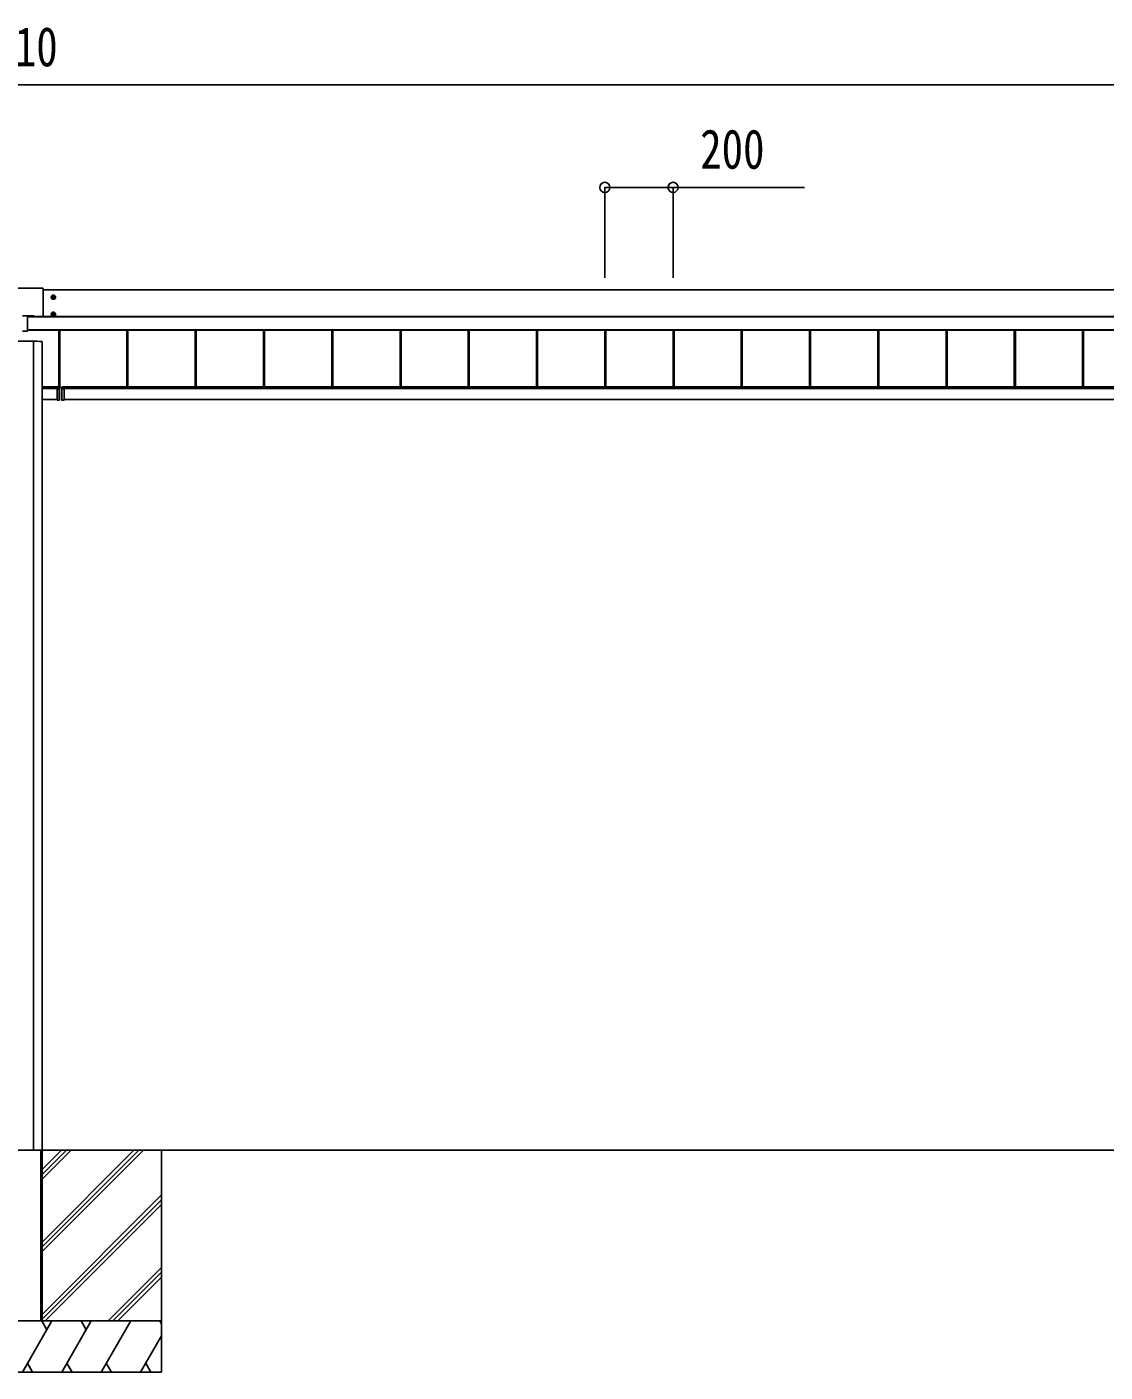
# Model space of a CAD drawing. Units: millimetres, scale not verified. Extents: x -14718 to 14718, y -10396 to 10396.
# Drawn here: x -6452 to -3293, y -7996 to -4055 of the extents above; entities that cross this region are included whole.
import ezdxf
from ezdxf.enums import TextEntityAlignment as Align

# ---------------------------------------------------------------- set-up
doc = ezdxf.new("R2010")
doc.units = ezdxf.units.MM
doc.header["$LTSCALE"] = 50
doc.layers.add('0-4_YKK_A1', color=4, linetype='Continuous')
doc.layers.add('0-5_YKK_D', color=6, linetype='Continuous')
doc.styles.add('ＭＳ ゴシック', font='')
doc.styles.get('ＭＳ ゴシック').set_extended_font_data('MS Gothic')

msp = doc.modelspace()

# ---------------------------------------------------------------- linework, layer by layer
at = {"layer": '0-4_YKK_A1'}
for p, q in [((-6405.43, -4820.95), (-6509.43, -4820.95)), ((-6404.43, -4821.95), (-6404.43, -4903.61)), ((-710.43, -4825.17), (-6404.43, -4825.17)), ((-6381.68, -4846.91), (-6367.18, -4846.91)), ((-6376.71, -4846.15), (-6377.43, -4846.15)), ((-6374.43, -4854.16), (-6374.43, -4839.66)), ((-6372.15, -4847.67), (-6371.43, -4847.67)), ((-6464.93, -4901.11), (-6449.93, -4901.11)), ((-6449.93, -4901.11), (-6449.93, -4946.25)), ((-6449.93, -4901.28), (-6430.93, -4901.28)), ((-6449.93, -4903.28), (-6430.93, -4903.28)), ((-558.93, -4903.61), (-6449.93, -4903.61)), ((-558.93, -4904.09), (-6449.93, -4904.09)), ((-6430.93, -4903.61), (-6430.93, -4901.28)), ((-6381.68, -4896.88), (-6367.18, -4896.88)), ((-6376.71, -4896.12), (-6377.43, -4896.12)), ((-6374.43, -4904.13), (-6374.43, -4889.63)), ((-6372.15, -4897.64), (-6371.43, -4897.64)), ((-6449.93, -4946.25), (-6464.93, -4946.25)), ((-558.93, -4943.06), (-6449.93, -4943.06)), ((-558.93, -4943.58), (-6449.93, -4943.58)), ((-6449.93, -4943.72), (-558.93, -4943.72)), ((-558.93, -4943.72), (-6449.93, -4943.72)), ((-6358.93, -4943.72), (-6358.93, -5111.51)), ((-6358.53, -4943.72), (-6358.53, -5111.51)), ((-6355.93, -4943.72), (-6355.93, -5111.51)), ((-6158.93, -4943.72), (-6158.93, -5109.95)), ((-6156.33, -4943.72), (-6156.33, -5109.95)), ((-6155.93, -4943.72), (-6155.93, -5109.95)), ((-5958.93, -4943.72), (-5958.93, -5109.95)), ((-5956.33, -4943.72), (-5956.33, -5109.95)), ((-5955.93, -4943.72), (-5955.93, -5109.95)), ((-5758.93, -4943.72), (-5758.93, -5109.95)), ((-5756.33, -4943.72), (-5756.33, -5109.95)), ((-5755.93, -4943.72), (-5755.93, -5109.95)), ((-5558.93, -4943.72), (-5558.93, -5109.95)), ((-5556.33, -4943.72), (-5556.33, -5109.95)), ((-5555.93, -4943.72), (-5555.93, -5109.95)), ((-5358.93, -4943.72), (-5358.93, -5109.95)), ((-5356.33, -4943.72), (-5356.33, -5109.95)), ((-5355.93, -4943.72), (-5355.93, -5109.95)), ((-5158.93, -4943.72), (-5158.93, -5109.95)), ((-5156.33, -4943.72), (-5156.33, -5109.95)), ((-5155.93, -4943.72), (-5155.93, -5109.95)), ((-4958.93, -4943.72), (-4958.93, -5109.95)), ((-4956.33, -4943.72), (-4956.33, -5109.95)), ((-4955.93, -4943.72), (-4955.93, -5109.95)), ((-4758.93, -4943.72), (-4758.93, -5109.95)), ((-4756.33, -4943.72), (-4756.33, -5109.95)), ((-4755.93, -4943.72), (-4755.93, -5109.95)), ((-4558.93, -4943.72), (-4558.93, -5109.95)), ((-4556.33, -4943.72), (-4556.33, -5109.95)), ((-4555.93, -4943.72), (-4555.93, -5109.95)), ((-4358.93, -4943.72), (-4358.93, -5109.95)), ((-4356.33, -4943.72), (-4356.33, -5109.95)), ((-4355.93, -4943.72), (-4355.93, -5109.95)), ((-4158.93, -4943.72), (-4158.93, -5109.95)), ((-4156.33, -4943.72), (-4156.33, -5109.95)), ((-4155.93, -4943.72), (-4155.93, -5109.95)), ((-3958.93, -4943.72), (-3958.93, -5109.95)), ((-3956.33, -4943.72), (-3956.33, -5109.95)), ((-3955.93, -4943.72), (-3955.93, -5109.95)), ((-3758.93, -4943.72), (-3758.93, -5109.95)), ((-3756.33, -4943.72), (-3756.33, -5109.95)), ((-3755.93, -4943.72), (-3755.93, -5109.95)), ((-3558.93, -4943.72), (-3558.93, -5109.95)), ((-3558.93, -4943.72), (-3558.93, -5109.95)), ((-3556.33, -4943.72), (-3556.33, -5109.95)), ((-3556.33, -4943.72), (-3556.33, -5109.95)), ((-3555.93, -4943.72), (-3555.93, -5109.95)), ((-3555.93, -4943.72), (-3555.93, -5109.95)), ((-3358.93, -4943.72), (-3358.93, -5109.95)), ((-3358.93, -4943.72), (-3358.93, -5109.95)), ((-3356.33, -4943.72), (-3356.33, -5109.95)), ((-3356.33, -4943.72), (-3356.33, -5109.95)), ((-3355.93, -4943.72), (-3355.93, -5109.95)), ((-3355.93, -4943.72), (-3355.93, -5109.95)), ((-6432.62, -4975.92), (-6432.62, -7346.3)), ((-6407.43, -4977.66), (-6407.43, -7342.3)), ((-6359.43, -5109.95), (-6407.43, -5109.95)), ((-6359.43, -5111.95), (-6407.43, -5111.95)), ((-6363.43, -5114.82), (-6407.43, -5114.82)), ((-6363.43, -5114.58), (-6363.43, -5114.78)), ((-6357.71, -5114.59), (-6363.43, -5114.58)), ((-6363.43, -5115.08), (-6357.23, -5115.09)), ((-6359.43, -5109.95), (-6359.43, -5114.59)), ((-6359.43, -5111.51), (-6347.43, -5111.51)), ((-6357.71, -5112.01), (-6357.71, -5114.59)), ((-6357.71, -5112.01), (-6357.43, -5112.01)), ((-6357.71, -5114.59), (-6357.43, -5114.59)), ((-6357.23, -5114.79), (-6357.23, -5114.79)), ((-6357.21, -5111.51), (-6356.93, -5111.51)), ((-6357.21, -5115.09), (-6356.93, -5115.09)), ((-6356.93, -5115.09), (-6356.93, -5111.51)), ((-6356.93, -5148.18), (-6356.93, -5115.09)), ((-6349.93, -5115.09), (-6349.93, -5111.51)), ((-6349.65, -5111.51), (-6349.93, -5111.51)), ((-6349.93, -5148.18), (-6349.93, -5115.09)), ((-6349.65, -5115.09), (-6349.93, -5115.09)), ((-6349.63, -5114.79), (-6349.63, -5114.79)), ((-6343.43, -5115.08), (-6349.63, -5115.09)), ((-6349.15, -5112.01), (-6349.43, -5112.01)), ((-6349.15, -5114.59), (-6349.43, -5114.59)), ((-6349.15, -5112.01), (-6349.15, -5114.59)), ((-6349.15, -5114.59), (-6343.43, -5114.58)), ((-707.43, -5109.95), (-6347.43, -5109.95)), ((-6347.43, -5109.95), (-6347.43, -5114.59)), ((-707.43, -5111.95), (-6347.43, -5111.95)), ((-6343.43, -5114.58), (-6343.43, -5114.78)), ((-707.43, -5114.82), (-6343.43, -5114.82)), ((-6363.43, -5146.3), (-6407.43, -5146.3)), ((-6363.43, -5148.86), (-6357.21, -5148.48)), ((-6363.43, -5148.56), (-6363.43, -5148.86)), ((-6356.93, -5148.18), (-6357.21, -5148.18)), ((-6349.93, -5148.18), (-6349.65, -5148.18)), ((-6343.43, -5148.86), (-6349.65, -5148.48)), ((-708.28, -5146.3), (-6343.43, -5146.3)), ((-6343.43, -5148.56), (-6343.43, -5148.86)), ((-12207.43, -7346.3), (-157.43, -7346.3)), ((-6507.13, -7346.3), (-6407.73, -7346.3)), ((-6411.43, -7346.3), (-6411.43, -7846.3)), ((-6409.93, -7346.3), (-6409.93, -7846.3)), ((-6407.43, -7342.3), (-6407.43, -7846.3)), ((-6407.43, -7346.3), (-6407.43, -7846.3)), ((-6407.43, -7431.3), (-6322.43, -7346.3)), ((-6407.43, -7417.16), (-6336.57, -7346.3)), ((-6407.43, -7403.01), (-6350.72, -7346.3)), ((-6407.43, -7643.43), (-6110.34, -7346.34)), ((-6407.43, -7629.29), (-6124.48, -7346.34)), ((-6407.43, -7615.15), (-6138.62, -7346.34)), ((-6057.43, -7346.3), (-6057.43, -7996.3)), ((-6407.43, -7827.28), (-6057.43, -7477.28)), ((-6407.43, -7841.42), (-6057.43, -7491.42)), ((-6398.17, -7846.3), (-6057.43, -7505.56)), ((-6214.32, -7846.3), (-6057.43, -7689.41)), ((-6200.18, -7846.3), (-6057.43, -7703.55)), ((-6186.04, -7846.3), (-6057.43, -7717.69)), ((-6057.43, -7846.3), (-6857.43, -7846.3)), ((-6057.43, -7846.3), (-6857.43, -7846.3)), ((-6507.43, -7846.3), (-6407.43, -7846.3)), ((-6465.44, -7996.3), (-6378.84, -7846.3)), ((-6393.84, -7872.28), (-6408.84, -7846.3)), ((-6349.97, -7996.3), (-6263.37, -7846.3)), ((-6278.37, -7872.28), (-6293.37, -7846.3)), ((-6234.5, -7996.3), (-6147.9, -7846.3)), ((-6057.43, -7854.96), (-6062.43, -7846.3)), ((-6119.03, -7996.3), (-6057.43, -7889.6)), ((-6857.43, -7996.3), (-6057.43, -7996.3)), ((-6450.44, -7970.32), (-6435.44, -7996.3)), ((-6334.98, -7970.32), (-6319.98, -7996.3)), ((-6219.5, -7970.32), (-6204.51, -7996.3)), ((-6104.03, -7970.32), (-6089.04, -7996.3))]:
    msp.add_line(p, q, dxfattribs=at)
for points in [[(-6374.43, -4841.14), (-6379.43, -4844.02), (-6379.43, -4849.8), (-6374.43, -4852.68), (-6369.43, -4849.8), (-6369.43, -4844.02)], [(-6374.43, -4891.11), (-6379.43, -4893.99), (-6379.43, -4899.77), (-6374.43, -4902.65), (-6369.43, -4899.77), (-6369.43, -4893.99)]]:
    msp.add_lwpolyline(points, close=True, dxfattribs=at)
for points in [[(-6377.43, -4846.15), (-6377.43, -4847.67), (-6376.71, -4847.67)], [(-6373.67, -4844.63), (-6373.67, -4843.91), (-6375.19, -4843.91), (-6375.19, -4844.63)], [(-6371.43, -4847.67), (-6371.43, -4846.15), (-6372.15, -4846.15)], [(-6375.19, -4849.19), (-6375.19, -4849.91), (-6373.67, -4849.91), (-6373.67, -4849.19)], [(-6377.43, -4896.12), (-6377.43, -4897.64), (-6376.71, -4897.64)], [(-6373.67, -4894.6), (-6373.67, -4893.88), (-6375.19, -4893.88), (-6375.19, -4894.6)], [(-6375.19, -4899.16), (-6375.19, -4899.88), (-6373.67, -4899.88), (-6373.67, -4899.16)], [(-6371.43, -4897.64), (-6371.43, -4896.12), (-6372.15, -4896.12)], [(-6357.25, -5114.79), (-6363.43, -5114.78), (-6363.43, -5115.08), (-6363.43, -5148.56)], [(-6357.21, -5115.09), (-6357.21, -5148.18), (-6363.43, -5148.56)], [(-6357.43, -5114.61), (-6357.43, -5114.59), (-6357.43, -5112.01)], [(-6357.23, -5114.79), (-6357.23, -5114.79), (-6357.24, -5114.79)], [(-6349.65, -5115.09), (-6349.65, -5148.18), (-6343.43, -5148.56)], [(-6349.63, -5114.79), (-6349.63, -5114.79), (-6349.62, -5114.79)], [(-6349.61, -5114.79), (-6343.43, -5114.78), (-6343.43, -5115.08), (-6343.43, -5148.56)], [(-6349.43, -5114.61), (-6349.43, -5114.59), (-6349.43, -5112.01)], [(-6507.13, -7346.3), (-6407.73, -7346.3), (-6407.43, -7346.3)]]:
    msp.add_lwpolyline(points, dxfattribs=at)
for centre, radius in [((-6374.43, -4846.91), 6.25), ((-6374.43, -4846.91), 5), ((-6374.43, -4896.88), 6.25), ((-6374.43, -4896.88), 5)]:
    msp.add_circle(centre, radius, dxfattribs=at)
for centre, radius, start, end in [((-6405.43, -4821.95), 1, 0.01746, 90.01745), ((-6374.43, -4846.91), 5.58, 153.74848, 206.25152), ((-6374.43, -4846.91), 5.58, 93.74848, 146.25152), ((-6376.71, -4844.63), 1.52, 270, 0), ((-6376.71, -4849.19), 1.52, 0, 90), ((-6374.43, -4846.91), 5.58, 33.74848, 86.25152), ((-6372.15, -4844.63), 1.52, 180, 270), ((-6372.15, -4849.19), 1.52, 90, 180), ((-6374.43, -4846.91), 5.58, 333.74848, 26.25152), ((-6374.43, -4846.91), 5.58, 213.74848, 266.25152), ((-6374.43, -4846.91), 5.58, 273.74848, 326.25152), ((-6374.43, -4896.88), 5.58, 153.74848, 206.25152), ((-6374.43, -4896.88), 5.58, 93.74848, 146.25152), ((-6374.43, -4896.88), 5.58, 213.74848, 266.25152), ((-6376.71, -4894.6), 1.52, 270, 0), ((-6376.71, -4899.16), 1.52, 0, 90), ((-6374.43, -4896.88), 5.58, 33.74848, 86.25152), ((-6374.43, -4896.88), 5.58, 273.74848, 326.25152), ((-6372.15, -4894.6), 1.52, 180, 270), ((-6372.15, -4899.16), 1.52, 90, 180), ((-6374.43, -4896.88), 5.58, 333.74848, 26.25152), ((-6357.64, -5116.58), 1.98, 83.79926, 91.95127), ((-6357.25, -5115.09), 0.3, 87.77338, 89.77816), ((-6357.25, -5114.94), 0.141, 85.77463, 89.9759), ((-6358.48, -5115.02), 1.25, 356.45735, 10.27369), ((-6358.44, -5114.97), 1.21, 354.17006, 8.37745), ((-6358.56, -5111.58), 1.35, 350.09675, 2.91202), ((-6357.23, -5111.51), 0.3, 269.98255, 359.98254), ((-6357.23, -5115.09), 0.3, 0, 89.87763), ((-6358.43, -5115.02), 1.22, 356.27163, 10.47203), ((-6349.63, -5111.51), 0.3, 180.01746, 270.01745), ((-6349.63, -5115.09), 0.3, 90.12237, 180), ((-6348.44, -5115.02), 1.22, 169.52797, 183.72837), ((-6348.3, -5111.58), 1.35, 177.08798, 189.90325), ((-6348.42, -5114.97), 1.21, 171.62255, 185.82994), ((-6348.38, -5115.02), 1.25, 169.72631, 183.54265), ((-6349.61, -5115.09), 0.3, 90.22184, 92.22662), ((-6349.61, -5114.94), 0.141, 90.0241, 94.22537), ((-6349.22, -5116.58), 1.98, 88.04873, 96.20074), ((-6357.23, -5148.18), 0.3, 273.5, 0), ((-6358.44, -5148.33), 1.24, 353.06854, 6.93146), ((-6349.63, -5148.18), 0.3, 180, 266.5), ((-6348.42, -5148.33), 1.24, 173.06854, 186.93146)]:
    msp.add_arc(centre, radius, start, end, dxfattribs=at)
for centre, major_axis, ratio, start_param, end_param in [((-6457.43, -4977.66), (50, 0), 0.04, 6.2831853, 9.424778), ((-6357.21, -5112.01), (-0.301, 0.4), 0.997782, 5.6362522, 7.2070486), ((-6357.73, -5114.59), (-0.001, 0.2), 0.09157, 4.6769241, 4.7117655), ((-6357.23, -5114.59), (0.482, 0.007), 0.414889, 3.1353871, 4.6694768), ((-6357.23, -5112.01), (-0.108, 0.169), 0.994155, 5.7105836, 7.28138), ((-6357.23, -5114.59), (0.145, 0.15), 0.921201, 2.3804184, 3.9145081), ((-6357.21, -5114.59), (-0.301, 0.4), 0.997782, 2.4579529, 2.4946596), ((-6349.65, -5112.01), (0.301, 0.4), 0.997782, 5.3593221, 6.9301184), ((-6349.65, -5114.59), (0.301, 0.4), 0.997782, 3.7885257, 3.8252324), ((-6349.63, -5112.01), (0.108, 0.169), 0.994155, 5.2849907, 6.855787), ((-6349.63, -5114.59), (-0.145, 0.15), 0.921201, 2.3686772, 3.9027669), ((-6349.63, -5114.59), (-0.482, 0.007), 0.414889, 1.6137085, 3.1477982), ((-6349.13, -5114.59), (0.001, 0.2), 0.09157, 1.5714198, 1.6062613)]:
    msp.add_ellipse(centre, major_axis=major_axis, ratio=ratio, start_param=start_param, end_param=end_param, dxfattribs=at)
at = {"layer": '0-5_YKK_D'}
for p, q in [((-12187.43, -4225.17), (-727.43, -4225.17)), ((-4758.93, -4790.01), (-4758.93, -4524.17)), ((-4558.93, -4790.01), (-4558.93, -4524.17))]:
    msp.add_line(p, q, dxfattribs=at)
msp.add_lwpolyline([(-4758.93, -4525.17), (-4558.93, -4525.17), (-4173.83, -4525.17)], dxfattribs=at)
for centre in [(-4758.93, -4525.17), (-4558.93, -4525.17)]:
    msp.add_circle(centre, 14.88, dxfattribs=at)

# ---------------------------------------------------------------- texts
at = {"layer": '0-5_YKK_D', "style": 'ＭＳ ゴシック', "width": 0.8}
for s, p in [('D=11810', (-6801.83, -4205.17)), ('200', (-4479.43, -4505.17))]:
    msp.add_text(s, height=115.5, dxfattribs=at).set_placement(p, align=Align.BOTTOM_LEFT)

doc.saveas('drawing.dxf')
